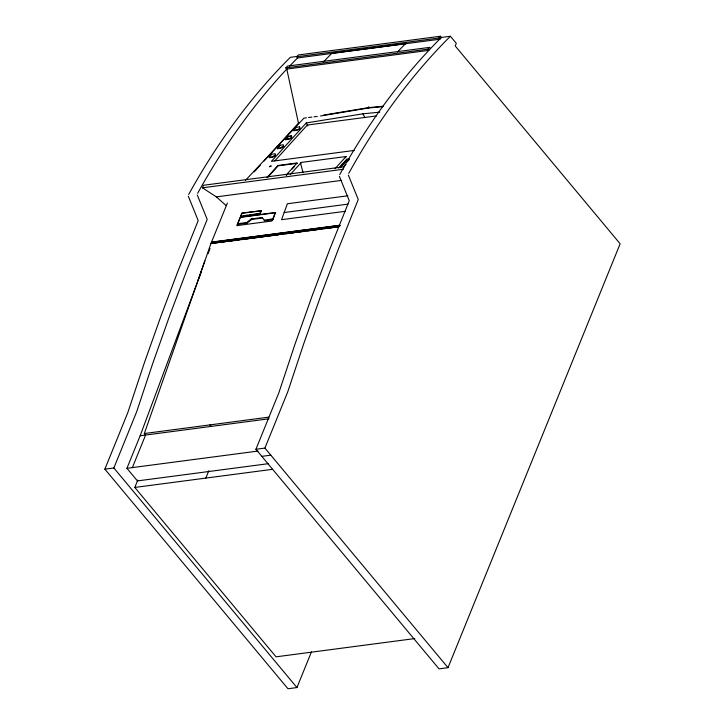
<?xml version="1.0" encoding="UTF-8"?>
<svg xmlns="http://www.w3.org/2000/svg" width="725" height="725" viewBox="0 0 725 725"><rect width="100%" height="100%" fill="white"/><g stroke="black" fill="none" stroke-linecap="round" stroke-linejoin="round"><path stroke-width="1.09" d="M275.4 154.896L272.392 156.817L269.31 157.651C271.068 157.398 277.167 156.962 275.174 153.745L271.893 154.18L269.111 157.252M283.538 145.933L280.521 147.855L277.448 148.688C279.207 148.435 285.297 148 283.312 144.782L280.031 145.208L277.249 148.281M132.367 467.598L145.589 435.045L144.329 433.532L210.948 243.537L227.387 203.045M268.413 463.674L137.442 480.911L126.929 468.314L140.152 435.761L201.333 271.748M208.048 253.759L210.014 248.467M226.218 205.628L216.331 196.874L202.447 187.82L203.48 185.265L344.438 166.714M311.433 651.902L296.951 687.563L287.961 688.75L104.862 469.157L127.718 412.86L144.275 363.071L161.032 315.91L178.205 270.452L198.197 220.59L188.31 196.203M104.862 469.157L113.852 467.978L136.708 411.673L152.667 363.651L170.022 314.722L187.204 269.265L207.187 219.403L197.3 195.016M239.087 239.948L211.22 243.337L211.646 242.268L339.989 225.375M211.428 243.582L211.863 242.522L340.197 225.629M275.409 212.488L240.211 217.119L236.758 225.629L271.957 220.989L275.409 212.488L273.416 218.162M240.718 215.86L241.878 213.023L261.281 210.748L260.13 213.585L240.936 216.113L242.087 213.277L261.281 210.748M237.854 223.699L246.654 222.539L251.312 218.932L262.16 217.5L262.577 218.007L251.729 219.439L247.071 223.046L238.271 224.206L237.854 223.699L240.419 217.373L275.618 212.733M237.682 225.656L238.271 224.206M414.772 638.571L276.035 656.832L134.787 487.445L137.768 480.095M259.922 213.331L261.072 210.495M205.828 478.092L208.809 470.752M339.735 174.553C367.367 124.646 400.916 77.738 441.407 37.437L450.397 36.25L456.306 43.337L455.228 45.992L620.138 243.772L448.014 667.68L439.024 668.867L255.916 449.273L278.781 392.977L295.039 344.067L312.094 296.027L329.603 249.717L349.26 200.707L339.373 176.32M255.916 449.273L264.915 448.095L287.771 391.79L304.029 342.88L321.084 294.839L338.593 248.53L358.25 199.52L348.362 175.133M188.681 194.436C216.304 144.529 249.853 97.621 290.344 57.32L297.341 56.396M197.671 193.249C222.53 148.344 252.164 105.904 287.354 68.467M348.734 173.366C376.357 123.458 409.906 76.56 450.397 36.25M269.392 166.505L271.005 165.844M271.141 166.17L269.546 166.832M254.285 171.807L260.357 165.119M264.154 160.932L299.062 122.462M285.378 139.318L288.169 136.246L291.45 135.811C293.417 138.992 287.372 139.499 285.587 139.717L285.378 139.318C287.018 139.001 292.683 138.81 291.45 135.811M293.516 130.355L296.308 127.283L299.588 126.848C301.6 129.965 295.555 130.527 293.725 130.754L293.516 130.355C295.157 130.038 300.821 129.847 299.588 126.848M277.448 148.688L280.031 145.208M285.587 139.717L288.369 136.653L291.649 136.218M379.71 112.167L362.935 113.816L306.285 122.924L271.413 161.34L354.235 150.438M274.748 160.941L307.346 125.026L376.474 115.927M267.008 177.562L277.965 165.49L297.159 162.962L286.203 175.033M267.897 177.09L278.128 165.817L297.322 163.288M286.366 175.368L287.825 173.755M292.211 168.925L294.404 166.505M290.227 174.589L301.274 162.418L346.07 156.528A2.302 1.377 82.5 0 0 345.589 157.742M323.649 115.094L367.992 107.726L368.862 106.765M335.022 168.698L346.07 156.528M338.693 168.118L346.876 159.11L349.069 158.82M341.094 165.98L347.039 159.427M340.306 167.665L346.314 161.041M347.619 161.358L349.368 159.427M343.387 166.777L344.683 165.345A1.468 0.535 -24.4 0 1 345.236 164.919L345.997 164.557M298.455 123.132L286.792 69.065L285.804 67.887L287.499 66.084L429.572 47.388L430.559 48.566M296.661 56.749L298.356 54.955L440.428 36.25L441.407 37.437L439.712 39.232L297.649 57.937L296.661 56.749L438.734 38.053L440.428 36.25M285.804 67.887L427.877 49.182L429.572 47.388M245.458 180.326L303.947 118.148L306.467 117.822M323.223 62.169L331.778 53.36L405.511 43.663L406.091 43.083M289.619 66.075L297.612 57.864M397.517 51.874L405.511 43.663M320.513 115.973L368.164 108.052L382.963 106.602M286.792 69.065L428.865 50.36L427.877 49.182M368.536 108.007L367.638 107.789M308.632 117.532L311.868 117.106M314.025 116.825L317.269 116.399M202.447 187.82L343.396 169.26M216.331 196.874L341.62 180.389M347.864 195.795L287.39 203.752L281.545 219.693L345.381 211.292M244.135 215.688L247.334 215.271M249.463 214.99L259.061 213.721M284.173 212.534L348 204.133M272.836 218.814L264.253 220.228L264.67 220.726L273.47 219.575M211.519 242.123L339.128 225.321M211.22 243.337L339.554 226.445M210.948 243.537L338.548 226.744M241.298 239.658L266.746 236.305M268.957 236.015L278.917 234.701M283.339 234.121L279.814 234.302M285.55 233.831L294.404 232.662M296.616 232.372L305.47 231.212M307.681 230.913L310.998 230.477M313.209 230.188L322.063 229.018M324.274 228.728L327.6 228.293M329.812 228.003L333.128 227.568M335.34 227.278L338.657 226.834M204.803 261.063L198.197 279.886M144.329 433.532L268.848 417.138M140.152 435.761L268.993 418.796M126.929 468.314L257.955 451.068M261.825 456.36L270.815 455.173M134.787 487.445L272.419 469.329M368.01 107.726L382.809 106.267M438.734 38.053L439.712 39.232M251.312 218.932L251.729 219.439M246.654 222.539L247.071 223.046M264.915 448.095L448.014 667.68M209.924 424.895L211.183 426.409M113.852 467.978L296.951 687.563M262.16 217.5L264.67 220.726M362.935 113.816L364.793 117.523M306.285 122.924L307.835 126.005M303.086 172.74L300.766 163.895A2.302 1.377 82.5 0 1 301.274 162.418"/></g></svg>
